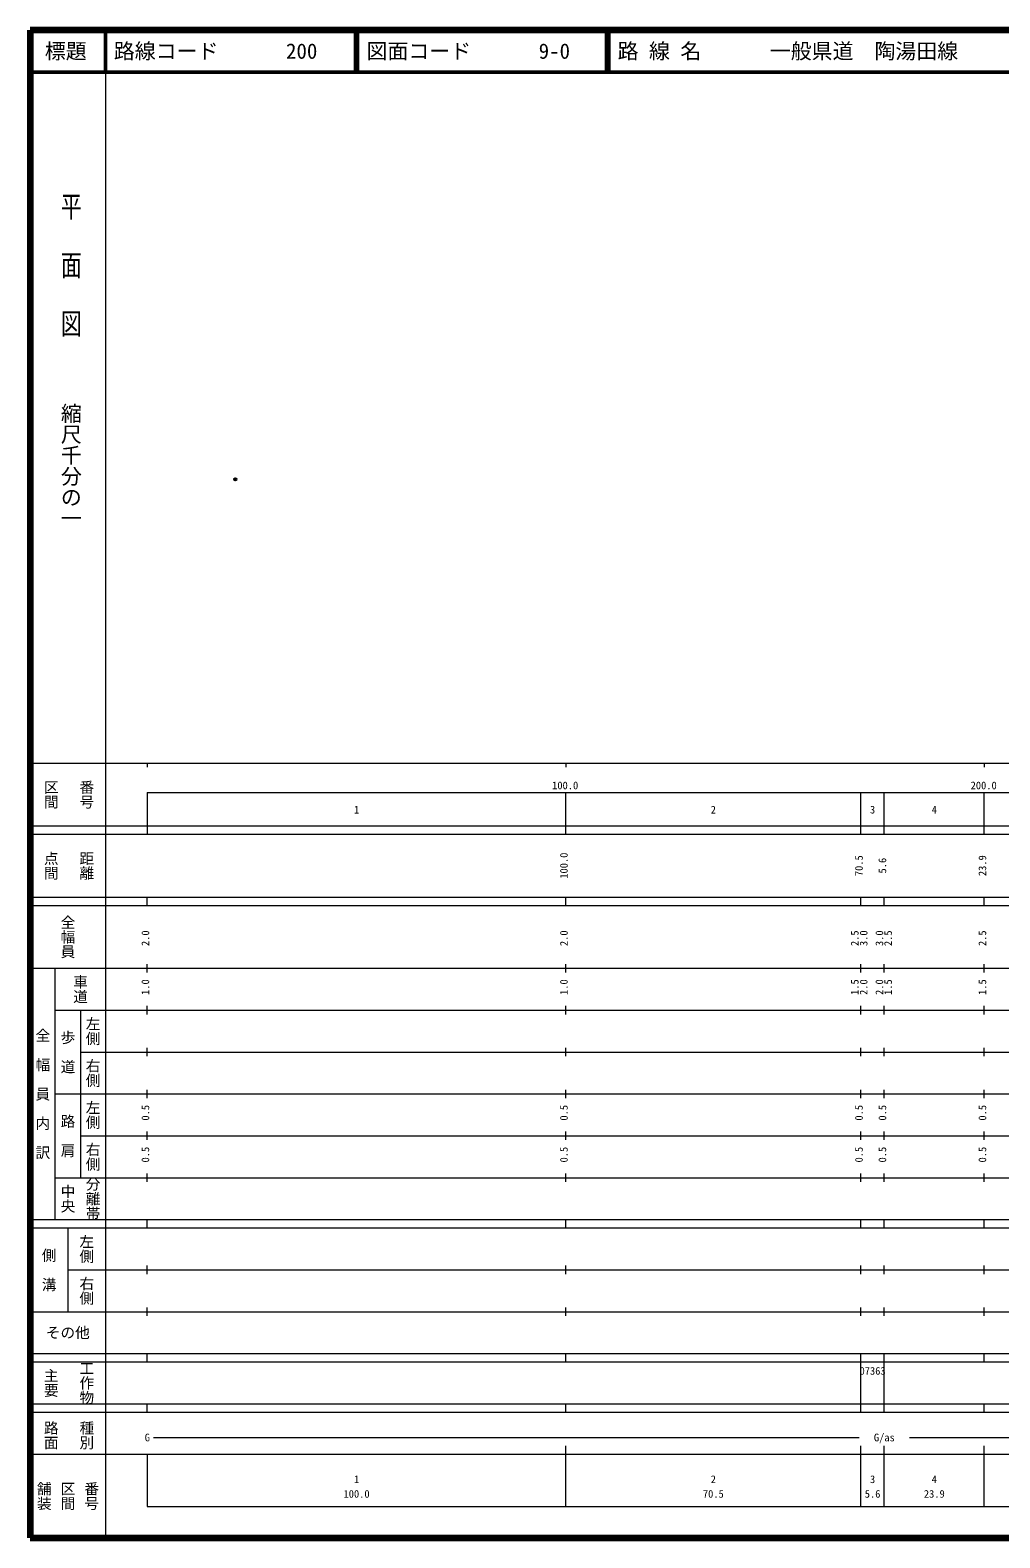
# Model space of a CAD drawing. Units: millimetres on the paper, enlarged 1000 times. Extents: x 40000 to 680000, y 20000 to 380000.
# Drawn here: x 40000 to 271712, y 20000 to 380000 of the extents above; entities that cross this region are included whole.
import ezdxf
from ezdxf.enums import TextEntityAlignment as Align

# ---------------------------------------------------------------- set-up
doc = ezdxf.new("R2010")
doc.units = ezdxf.units.MM
doc.header["$LTSCALE"] = 1000
doc.header["$PDMODE"] = 32
doc.header["$PDSIZE"] = 500
doc.layers.add('M-OTRS', color=6, linetype='Continuous')
doc.layers.add('M-TTL-TXT', color=7, linetype='Continuous')
for name, color, linetype, lineweight in [('M-TTL', 2, 'Continuous', 140), ('M-TTL-BAND', 7, 'Continuous', 13), ('M-TTL-LINE', 7, 'Continuous', 50)]:
    doc.layers.add(name, color=color, linetype=linetype, lineweight=lineweight)
doc.styles.add('@ＭＳ ゴシック', font='')
doc.styles.add('ＭＳ ゴシック', font='')
doc.styles.get('@ＭＳ ゴシック').set_extended_font_data('@MS Gothic')
doc.styles.get('ＭＳ ゴシック').set_extended_font_data('MS Gothic')

msp = doc.modelspace()

# ---------------------------------------------------------------- linework, layer by layer
at = {"layer": 'M-OTRS'}
msp.add_point((89023, 272750), dxfattribs=at)
at = {"layer": 'M-TTL'}
for p, q in [((40000, 380000), (40000, 20000)), ((680000, 380000), (40000, 380000)), ((40000, 20000), (680000, 20000))]:
    msp.add_line(p, q, dxfattribs=at)
at = {"layer": 'M-TTL-BAND'}
for p, q in [((58000, 370000), (58000, 20000)), ((40000, 205000), (579000, 205000)), ((68000, 205000), (68000, 204000)), ((168000, 205000), (168000, 204000)), ((268000, 205000), (268000, 204000)), ((68000, 198000), (579000, 198000)), ((68000, 198000), (68000, 188000)), ((168000, 188000), (168000, 198000)), ((238500, 188000), (238500, 198000)), ((244100, 188000), (244100, 198000)), ((268000, 188000), (268000, 198000)), ((40000, 190000), (579000, 190000)), ((40000, 188000), (579000, 188000)), ((40000, 173000), (579000, 173000)), ((68000, 171000), (68000, 173000)), ((168000, 171000), (168000, 173000)), ((238500, 171000), (238500, 173000)), ((244100, 171000), (244100, 173000)), ((268000, 171000), (268000, 173000)), ((40000, 171000), (579000, 171000)), ((40000, 156000), (579000, 156000)), ((46000, 96000), (46000, 156000)), ((68000, 155000), (68000, 157000)), ((168000, 155000), (168000, 157000)), ((238500, 155000), (238500, 157000)), ((244100, 155000), (244100, 157000)), ((268000, 155000), (268000, 157000)), ((46000, 146000), (579000, 146000)), ((52000, 146000), (52000, 106000)), ((68000, 145000), (68000, 147000)), ((168000, 145000), (168000, 147000)), ((238500, 145000), (238500, 147000)), ((244100, 145000), (244100, 147000)), ((268000, 145000), (268000, 147000)), ((68000, 135000), (68000, 137000)), ((168000, 135000), (168000, 137000)), ((238500, 135000), (238500, 137000)), ((244100, 135000), (244100, 137000)), ((268000, 135000), (268000, 137000)), ((52000, 136000), (579000, 136000)), ((46000, 126000), (579000, 126000)), ((68000, 125000), (68000, 127000)), ((168000, 125000), (168000, 127000)), ((238500, 125000), (238500, 127000)), ((244100, 125000), (244100, 127000)), ((268000, 125000), (268000, 127000)), ((52000, 116000), (579000, 116000)), ((68000, 115000), (68000, 117000)), ((168000, 115000), (168000, 117000)), ((238500, 115000), (238500, 117000)), ((244100, 115000), (244100, 117000)), ((268000, 115000), (268000, 117000)), ((46000, 106000), (579000, 106000)), ((68000, 105000), (68000, 107000)), ((168000, 105000), (168000, 107000)), ((238500, 105000), (238500, 107000)), ((244100, 105000), (244100, 107000)), ((268000, 105000), (268000, 107000)), ((40000, 96000), (579000, 96000)), ((40000, 94000), (579000, 94000)), ((49000, 94000), (49000, 74000)), ((68000, 94000), (68000, 96000)), ((168000, 94000), (168000, 96000)), ((238500, 94000), (238500, 96000)), ((244100, 94000), (244100, 96000)), ((268000, 94000), (268000, 96000)), ((49000, 84000), (579000, 84000)), ((68000, 83000), (68000, 85000)), ((168000, 83000), (168000, 85000)), ((238500, 83000), (238500, 85000)), ((244100, 83000), (244100, 85000)), ((268000, 83000), (268000, 85000)), ((40000, 74000), (579000, 74000)), ((68000, 73000), (68000, 75000)), ((168000, 73000), (168000, 75000)), ((238500, 73000), (238500, 75000)), ((244100, 73000), (244100, 75000)), ((268000, 73000), (268000, 75000)), ((40000, 64000), (579000, 64000)), ((40000, 62000), (579000, 62000)), ((68000, 62000), (68000, 64000)), ((168000, 62000), (168000, 64000)), ((238500, 62000), (238500, 64000)), ((238500, 52000), (238500, 62000)), ((244100, 62000), (244100, 64000)), ((244100, 52000), (244100, 62000)), ((268000, 62000), (268000, 64000)), ((40000, 52000), (579000, 52000)), ((68000, 50000), (68000, 52000)), ((168000, 50000), (168000, 52000)), ((238500, 50000), (238500, 52000)), ((244100, 50000), (244100, 52000)), ((268000, 50000), (268000, 52000)), ((40000, 50000), (579000, 50000)), ((69500, 44000), (238100, 44000)), ((250100, 44000), (565000, 44000)), ((40000, 40000), (579000, 40000)), ((68000, 40000), (68000, 27500)), ((168000, 27500), (168000, 42000)), ((238500, 27500), (238500, 42000)), ((244100, 27500), (244100, 42000)), ((268000, 27500), (268000, 42000)), ((68000, 27500), (579000, 27500))]:
    msp.add_line(p, q, dxfattribs=at)
at = {"layer": 'M-TTL-LINE'}
for p, q in [((58000, 380000), (58000, 370000)), ((117750, 380000), (117750, 370000)), ((118250, 380000), (118250, 370000)), ((177750, 380000), (177750, 370000)), ((178250, 380000), (178250, 370000)), ((40000, 370000), (680000, 370000))]:
    msp.add_line(p, q, dxfattribs=at)

# ---------------------------------------------------------------- texts
at = {"layer": 'M-TTL-BAND', "style": '@ＭＳ ゴシック', "width": 1.4}
msp.add_text('平  面  図', height=3666, rotation=270, dxfattribs=at).set_placement((49777, 306475), align=Align.MIDDLE_RIGHT)
at = {"layer": 'M-TTL-BAND', "style": '@ＭＳ ゴシック'}
msp.add_text('縮尺千分の一', height=3666, rotation=270, dxfattribs=at).set_placement((49777, 261030), align=Align.MIDDLE_RIGHT)
for s, p in [('区間', (45000, 197500)), ('番号', (53500, 197500)), ('点間', (45000, 180500)), ('距離', (53500, 180500)), ('全幅員', (49000, 163500)), ('車道', (52000, 151000)), ('左側', (55000, 141000)), ('全\u3000幅\u3000員\u3000内\u3000訳', (43000, 126000)), ('歩\u3000道', (49000, 136000)), ('右側', (55000, 131000)), ('左側', (55000, 121000)), ('路\u3000肩', (49000, 116000)), ('右側', (55000, 111000)), ('分離帯', (55000, 101000)), ('中央', (49000, 101000)), ('左側', (53500, 89000)), ('側\u3000溝', (44500, 84000)), ('右側', (53500, 79000)), ('工作物', (53500, 57000)), ('主要', (45000, 57000)), ('路面', (45000, 44500)), ('種別', (53500, 44500)), ('舗装', (43333, 30000)), ('区間', (49000, 30000)), ('番号', (54667, 30000))]:
    msp.add_text(s, height=2566, rotation=270, dxfattribs=at).set_placement(p, align=Align.MIDDLE_CENTER)
at = {"layer": 'M-TTL-BAND', "style": 'ＭＳ ゴシック'}
for s, p in [('100.0', (167844, 198195)), ('200.0', (267844, 198195)), ('1', (118000, 192405)), ('2', (203250, 192405)), ('3', (241300, 192405)), ('4', (256050, 192405)), ('07363', (241300, 58405)), ('G', (68000, 42500)), ('G/as', (244100, 42500)), ('1', (118000, 32523)), ('2', (203250, 32523)), ('3', (241300, 32523)), ('4', (256050, 32523)), ('100.0', (118000, 29033)), ('70.5', (203250, 29033)), ('5.6', (241300, 29033)), ('23.9', (256050, 29033))]:
    msp.add_text(s, height=1833, dxfattribs=at).set_placement(p, align=Align.BOTTOM_CENTER)
for s, p in [('100.0', (169000, 180500)), ('70.5', (239500, 180500)), ('5.6', (245100, 180500)), ('23.9', (269000, 180500)), ('2.0', (69000, 163174)), ('2.0', (169000, 163174)), ('2.5', (238500, 163174)), ('3.0', (240620, 163174)), ('3.0', (244382, 163174)), ('2.5', (246470, 163174)), ('2.5', (269000, 163174)), ('1.0', (69000, 151500)), ('1.0', (169000, 151500)), ('1.5', (238500, 151500)), ('2.0', (240620, 151500)), ('2.0', (244382, 151500)), ('1.5', (246470, 151500)), ('1.5', (269000, 151500)), ('0.5', (69000, 121500)), ('0.5', (169000, 121500)), ('0.5', (239500, 121500)), ('0.5', (245100, 121500)), ('0.5', (269000, 121500)), ('0.5', (69000, 111500)), ('0.5', (169000, 111500)), ('0.5', (239500, 111500)), ('0.5', (245100, 111500)), ('0.5', (269000, 111500))]:
    msp.add_text(s, height=1833, rotation=90, dxfattribs=at).set_placement(p, align=Align.BOTTOM_CENTER)
msp.add_text('その他', height=2566, dxfattribs=at).set_placement((49000, 69000), align=Align.MIDDLE_CENTER)
at = {"layer": 'M-TTL-TXT', "style": 'ＭＳ ゴシック'}
msp.add_text('標題', height=3666, dxfattribs=at).set_placement((48500, 375000), align=Align.MIDDLE_CENTER)
for s, p in [('路線コード', (60000, 375000)), ('200', (101142, 375000)), ('図面コード', (120380, 375000)), ('9-0', (161521, 375000)), ('路 線 名', (180380, 375000)), ('一般県道\u3000陶湯田線', (216734, 375000))]:
    msp.add_text(s, height=3666, dxfattribs=at).set_placement(p, align=Align.MIDDLE_LEFT)

doc.saveas('drawing.dxf')
